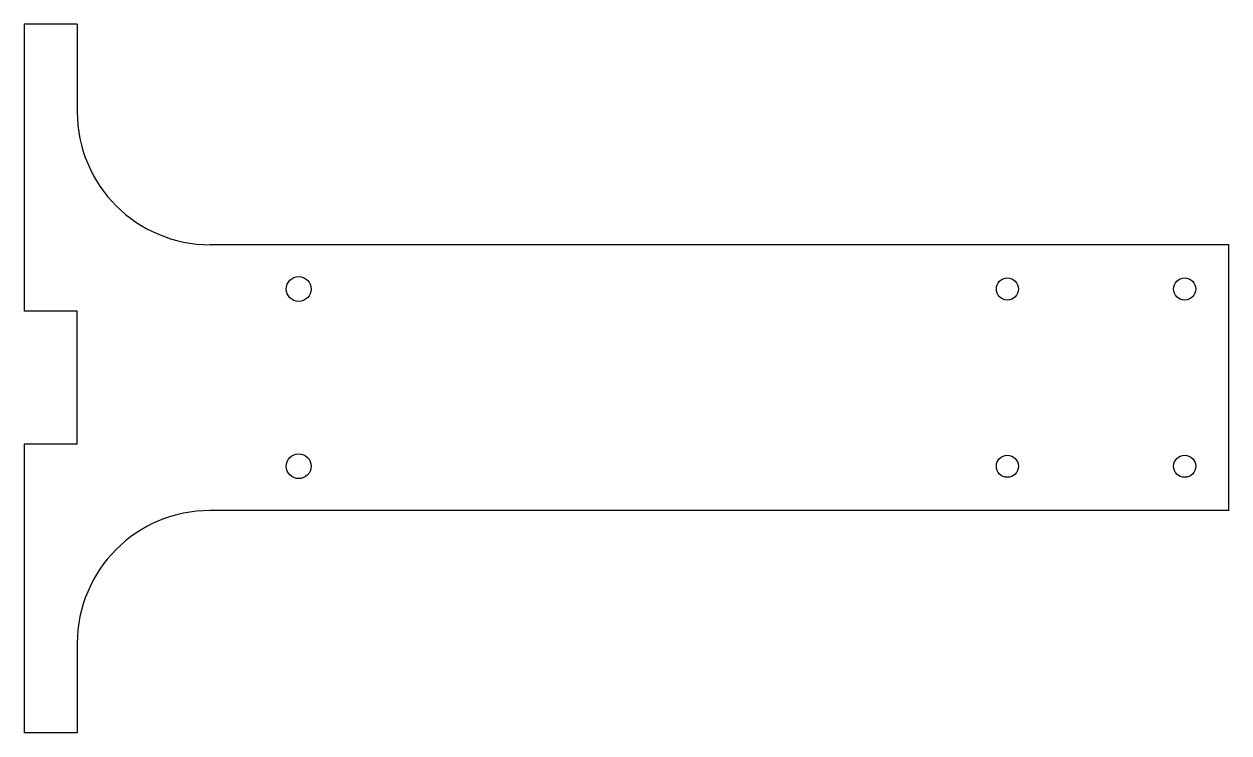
# Model space of a CAD drawing. Extents: x 0 to 136, y 10 to 90.
import ezdxf

# ---------------------------------------------------------------- set-up
doc = ezdxf.new("R2010")
doc.units = 0
doc.layers.add('VISIBLE', color=7, linetype='CONTINUOUS')

msp = doc.modelspace()

# ---------------------------------------------------------------- linework, layer by layer
at = {"layer": 'VISIBLE'}
for p, q in [((6, 89.9), (0, 89.9)), ((0, 89.9), (0, 57.5)), ((6, 89.9), (6, 80)), ((136, 65), (21, 65)), ((136, 35), (136, 65)), ((6, 57.5), (0, 57.5)), ((6, 42.5), (6, 57.5)), ((6, 42.5), (0, 42.5)), ((0, 42.5), (0, 9.9)), ((136, 35), (21, 35)), ((6, 20), (6, 9.9)), ((6, 9.9), (0, 9.9))]:
    msp.add_line(p, q, dxfattribs=at)
for centre, radius in [((31, 60), 1.4), ((111, 60), 1.25), ((131, 60), 1.25), ((31, 40), 1.4), ((111, 40), 1.25), ((131, 40), 1.25)]:
    msp.add_circle(centre, radius, dxfattribs=at)
for centre, start, end in [((21, 80), 180, 270), ((21, 20), 90, 180)]:
    msp.add_arc(centre, 15, start, end, dxfattribs=at)

doc.saveas('drawing.dxf')
